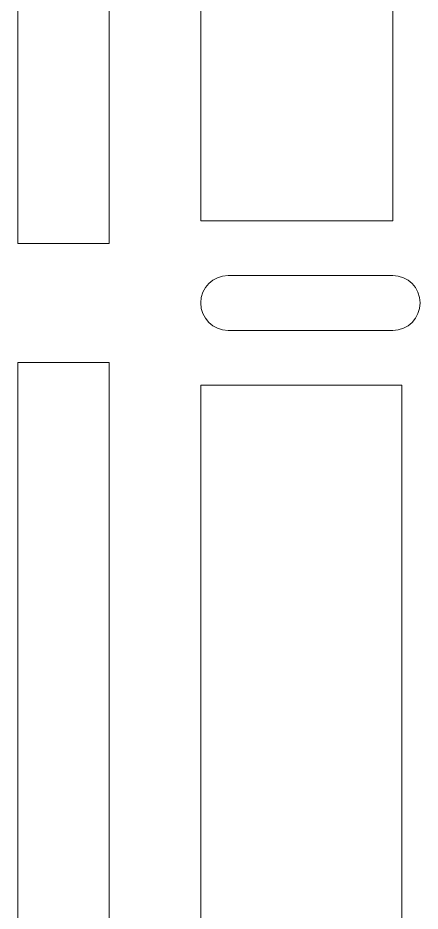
# Model space of a CAD drawing. Header units: millimetres. Extents: x -229 to -105, y -151 to 3.
# Drawn here: x -199.814 to -197.614, y -64.69 to -59.802 of the extents above; entities that cross this region are included whole.
import ezdxf

# ---------------------------------------------------------------- set-up
doc = ezdxf.new("R2010")
doc.units = ezdxf.units.MM

msp = doc.modelspace()

# ---------------------------------------------------------------- linework, layer by layer
at = {"lineweight": 9, "elevation": -0.0526}
for points in [[(-199.814, -61.0373), (-199.314, -61.0373), (-199.314, -52.3873), (-199.814, -52.3873)], [(-199.814, -70.3373), (-199.314, -70.3373), (-199.314, -61.6873), (-199.814, -61.6873)]]:
    msp.add_lwpolyline(points, close=True, dxfattribs=at)
at = {"lineweight": 9, "ltscale": 10, "elevation": -0.0526}
for points in [[(-198.814, -60.9123), (-198.814, -57.0373), (-197.764, -57.0373), (-197.764, -60.9123)], [(-198.814, -61.8123), (-198.814, -65.6873), (-197.714, -65.6873), (-197.714, -61.8123)]]:
    msp.add_lwpolyline(points, close=True, dxfattribs=at)
msp.add_lwpolyline([(-197.764, -61.5123), (-198.664, -61.5123, -1), (-198.664, -61.2123), (-197.764, -61.2123, -1), (-197.764, -61.5123)], format="xyb", dxfattribs=at)

doc.saveas('drawing.dxf')
